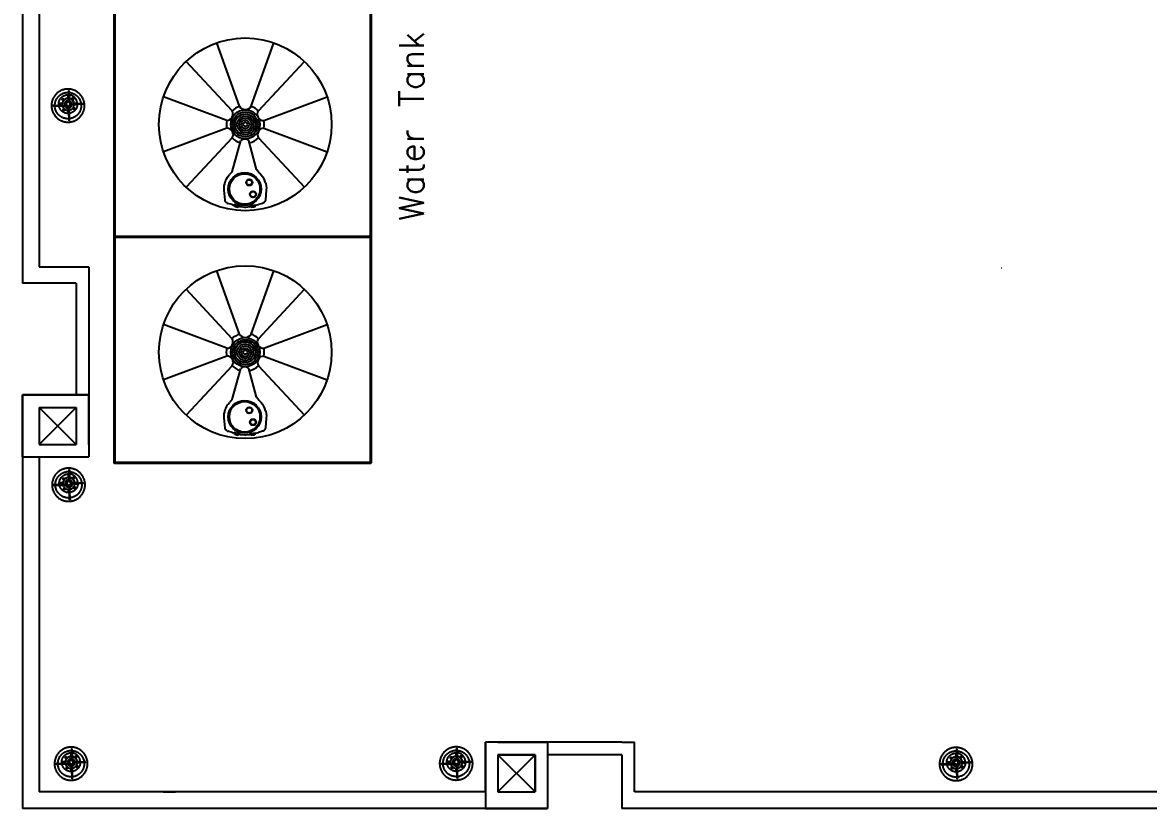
# Model space of a CAD drawing. Header units: millimetres. Extents: x 325 to 1305, y 175 to 889.
# Drawn here: x 325 to 870, y 175 to 555 of the extents above; entities that cross this region are included whole.
import ezdxf

# ---------------------------------------------------------------- set-up
doc = ezdxf.new("R2010")
doc.units = ezdxf.units.MM
doc.layers.add('E-ACERO LONGITUDINAL', color=5, linetype='Continuous')
doc.layers.add('Edges', color=7, linetype='Continuous')
doc.layers.add('Pillars', color=200, linetype='Continuous', plot=False)
doc.layers.add('wall', color=7, linetype='Continuous', lineweight=40)
doc.styles.get("Standard").update_dxf_attribs({"font": 'txt.shx', "height": 10})

# ---------------------------------------------------------------- blocks, each defined once
blk = doc.blocks.new('Rain Water Harvesting Tank pl')
at = {"layer": 'Edges'}
for p, q in [((99.09, 172.35), (88.12, 203.06)), ((104.76, 172.35), (115.73, 203.06)), ((95.52, 170.18), (73.29, 194.05)), ((108.33, 170.18), (130.57, 194.05)), ((92.96, 165.51), (62.35, 177)), ((110.9, 165.51), (141.51, 177)), ((92.96, 161.76), (62.35, 150.27)), ((110.9, 161.76), (141.51, 150.27)), ((95.52, 157.08), (73.29, 133.22)), ((95.62, 140.73), (99.72, 155.79)), ((107.39, 141.81), (103.59, 155.79)), ((108.33, 157.08), (130.57, 133.22)), ((108.57, 140.39), (107.39, 141.81)), ((92.16, 135.58), (92.39, 136.28)), ((92.39, 136.28), (92.46, 136.44)), ((92.46, 136.44), (92.82, 137.24)), ((92.82, 137.24), (93.34, 138.15)), ((93.34, 138.15), (93.58, 138.49)), ((93.58, 138.49), (94.23, 139.31)), ((94.91, 140.02), (94.23, 139.31)), ((94.91, 140.02), (95, 140.1)), ((95, 140.1), (95.62, 140.73)), ((95.64, 140.82), (95.32, 140.43)), ((108.9, 140.06), (108.57, 140.39)), ((108.94, 140.02), (108.9, 140.06)), ((108.94, 140.02), (109.67, 139.27)), ((109.67, 139.27), (110.31, 138.44)), ((110.31, 138.44), (110.48, 138.2)), ((110.48, 138.2), (111.01, 137.29)), ((111.45, 136.33), (111.01, 137.29)), ((111.78, 135.33), (111.45, 136.33)), ((91.73, 132.79), (91.79, 133.84)), ((91.77, 131.73), (91.73, 132.79)), ((92.22, 127.01), (91.77, 131.73)), ((91.79, 133.84), (91.97, 134.87)), ((91.97, 134.87), (92.07, 135.28)), ((92.07, 135.28), (92.16, 135.58)), ((112.09, 131.73), (111.64, 127.01)), ((111.78, 135.33), (111.86, 135.01)), ((111.86, 135.01), (112.05, 133.97)), ((112.05, 133.97), (112.13, 132.93)), ((112.1, 131.89), (112.09, 131.73)), ((112.13, 132.93), (112.1, 131.89)), ((92.28, 126.68), (92.22, 127.01)), ((92.39, 126.39), (92.28, 126.68)), ((92.53, 126.13), (92.39, 126.39)), ((92.56, 126.1), (92.53, 126.13)), ((92.74, 125.88), (92.56, 126.1)), ((92.97, 125.69), (92.74, 125.88)), ((93, 125.66), (92.97, 125.69)), ((93.25, 125.51), (93, 125.66)), ((93.25, 125.51), (93.52, 125.4)), ((93.52, 125.4), (93.53, 125.4)), ((95.53, 124.8), (93.53, 125.4)), ((110.33, 125.4), (108.33, 124.8)), ((110.59, 125.5), (110.33, 125.4)), ((110.63, 125.52), (110.59, 125.5)), ((110.88, 125.68), (110.63, 125.52)), ((111.1, 125.87), (110.88, 125.68)), ((111.15, 125.92), (111.1, 125.87)), ((111.33, 126.14), (111.15, 125.92)), ((111.47, 126.4), (111.33, 126.14)), ((111.49, 126.43), (111.47, 126.4)), ((111.58, 126.71), (111.49, 126.43)), ((111.64, 127.01), (111.58, 126.71)), ((95.53, 124.8), (96.28, 124.61)), ((96.27, 124.56), (96.28, 124.61)), ((96.27, 124.56), (96.36, 124.54)), ((96.28, 124.61), (96.33, 124.8)), ((99.23, 124.03), (96.33, 124.8)), ((96.36, 124.54), (96.33, 124.41)), ((96.33, 124.41), (96.95, 124.25)), ((99.07, 123.81), (96.36, 124.54)), ((96.95, 124.25), (96.87, 123.95)), ((96.87, 123.95), (98.34, 123.55)), ((96.95, 124.25), (98.42, 123.86)), ((98.42, 123.86), (98.34, 123.55)), ((98.42, 123.86), (99.03, 123.69)), ((99.07, 123.81), (99.03, 123.69)), ((99.17, 123.79), (99.07, 123.81)), ((99.17, 123.79), (99.22, 123.98)), ((99.22, 123.98), (99.23, 124.03)), ((99.22, 123.98), (99.6, 123.9)), ((99.6, 123.9), (101.67, 123.61)), ((101.67, 123.61), (101.93, 123.6)), ((101.93, 123.6), (102.18, 123.61)), ((102.18, 123.61), (104.17, 123.89)), ((107.02, 124.49), (104.04, 124.17)), ((104.07, 123.93), (104.04, 124.17)), ((104.07, 123.93), (104.17, 123.94)), ((106.95, 124.24), (104.17, 123.94)), ((104.17, 123.94), (104.17, 123.89)), ((104.17, 123.89), (104.18, 123.81)), ((104.18, 123.81), (104.82, 123.88)), ((104.82, 123.88), (106.33, 124.04)), ((104.82, 123.88), (104.85, 123.57)), ((104.85, 123.57), (106.36, 123.73)), ((105.92, 124.37), (105.93, 124.37)), ((106.33, 124.04), (106.96, 124.11)), ((106.33, 124.04), (106.36, 123.73)), ((107.05, 124.25), (106.95, 124.24)), ((106.95, 124.24), (106.96, 124.11)), ((107.03, 124.47), (107.02, 124.49)), ((107.03, 124.47), (108.33, 124.8)), ((107.05, 124.25), (107.03, 124.47))]:
    blk.add_line(p, q, dxfattribs=at)
for centre, radius in [((101.93, 163.63), 41.77), ((101.93, 163.63), 7.04), ((101.93, 163.63), 6.05), ((101.93, 163.63), 5.05), ((101.93, 163.63), 4.02), ((101.93, 163.63), 3.02), ((101.93, 163.63), 2.01), ((101.93, 163.63), 1.01), ((101.65, 132.36), 7.94), ((101.65, 132.36), 7.4), ((103.85, 135.53), 1.52), ((103.85, 135.53), 1.33), ((105.66, 129.79), 1.52), ((105.66, 129.79), 1.33)]:
    blk.add_circle(centre, radius, dxfattribs=at)
for centre, radius, start, end in [((92.92, 168.57), 3.06, 270.7452, 31.8042), ((101.93, 163.63), 9.16, 108.0339, 134.3574), ((101.93, 174.16), 3.37, 212.5796, 327.4204), ((101.93, 163.63), 9.16, 45.6426, 71.9661), ((110.66, 168.42), 2.92, 142.8777, 274.5728), ((101.93, 163.63), 9.16, 168.1921, 191.8079), ((101.93, 163.63), 9.16, 348.1921, 11.8079), ((93.09, 158.79), 2.97, 324.988, 92.4625), ((110.96, 158.69), 3.07, 91.1317, 211.4177), ((101.93, 163.63), 9.16, 225.6426, 254.3545), ((101.65, 153.53), 2.97, 49.4192, 130.5808), ((101.93, 163.63), 9.16, 282.3441, 314.3574)]:
    blk.add_arc(centre, radius, start, end, dxfattribs=at)
blk = doc.blocks.new('Surge Arrester pl')
for centre, radius, start, end in [((218.2, 183.76), 0.288, 13.0822, 39.8207), ((219.39, 185.27), 0.128, 231.4841, 296.1768), ((220.21, 184.32), 0.116, 145.188, 217.1673), ((219.58, 183.26), 0.206, 89.1848, 130.0267)]:
    blk.add_arc(centre, radius, start, end)
at = {"layer": 'Edges'}
for p, q in [((219.2, 186.3), (219.2, 187.45)), ((219.2, 187.42), (219.2, 187.44)), ((219.32, 188.8), (219.31, 188.78)), ((219.31, 188.78), (219.31, 188.77)), ((219.31, 188.77), (219.31, 188.23)), ((219.31, 188.23), (219.31, 187.45)), ((219.31, 187.45), (219.31, 187.43)), ((219.31, 187.43), (219.31, 187.42)), ((219.31, 187.42), (219.31, 186.32)), ((219.33, 188.82), (219.32, 188.8)), ((219.33, 188.82), (219.34, 188.83)), ((219.36, 188.83), (219.34, 188.83)), ((219.38, 188.84), (219.36, 188.83)), ((219.39, 188.83), (219.38, 188.84)), ((219.39, 188.83), (219.41, 188.83)), ((219.43, 188.82), (219.41, 188.83)), ((219.43, 188.82), (219.44, 188.8)), ((219.44, 188.78), (219.44, 188.8)), ((219.44, 188.78), (219.45, 188.77)), ((219.45, 188.77), (219.45, 188.21)), ((219.45, 188.21), (219.45, 187.43)), ((219.45, 187.43), (219.45, 187.42)), ((219.45, 187.42), (219.45, 186.3)), ((219.45, 187.42), (219.45, 187.42)), ((219.55, 187.42), (219.55, 186.28)), ((214.28, 183.89), (214.29, 183.91)), ((214.28, 183.88), (214.28, 183.89)), ((214.28, 183.88), (214.28, 183.86)), ((214.28, 183.86), (214.29, 183.84)), ((214.29, 183.91), (214.3, 183.92)), ((214.29, 183.83), (214.29, 183.84)), ((214.29, 183.84), (214.29, 183.84)), ((214.3, 183.83), (214.29, 183.84)), ((214.29, 183.84), (214.29, 183.83)), ((214.31, 183.93), (214.3, 183.92)), ((214.31, 183.82), (214.3, 183.83)), ((214.33, 183.94), (214.31, 183.93)), ((214.31, 183.82), (214.33, 183.81)), ((214.33, 183.94), (214.35, 183.94)), ((214.33, 183.81), (214.35, 183.81)), ((214.35, 183.94), (214.85, 183.94)), ((214.35, 183.81), (214.84, 183.81)), ((214.84, 183.81), (216.2, 183.81)), ((214.85, 183.94), (216.18, 183.94)), ((217.33, 184.13), (216.16, 184.13)), ((216.17, 184.64), (217.36, 184.64)), ((216.18, 183.94), (216.88, 183.94)), ((216.2, 183.81), (216.88, 183.81)), ((216.85, 183.88), (216.86, 183.89)), ((216.86, 183.86), (216.85, 183.88)), ((216.86, 183.92), (216.87, 183.93)), ((216.86, 183.91), (216.86, 183.92)), ((216.86, 183.89), (216.86, 183.91)), ((216.86, 183.84), (216.86, 183.86)), ((216.86, 183.83), (216.86, 183.84)), ((216.87, 183.82), (216.86, 183.83)), ((216.87, 183.94), (216.88, 183.94)), ((216.87, 183.93), (216.87, 183.94)), ((216.87, 183.81), (216.87, 183.82)), ((216.88, 183.81), (216.87, 183.81)), ((216.88, 183.94), (217.36, 183.94)), ((216.88, 183.81), (217.37, 183.81)), ((217.36, 183.94), (218.1, 183.94)), ((217.37, 183.81), (217.38, 183.78)), ((217.37, 183.81), (218.16, 183.81)), ((218.1, 183.94), (218.23, 183.94)), ((218.16, 183.81), (218.3, 183.81)), ((218.23, 183.94), (218.42, 183.94)), ((218.3, 183.81), (218.48, 183.81)), ((218.48, 183.81), (218.48, 183.82)), ((218.48, 183.82), (218.48, 183.82)), ((218.48, 183.81), (218.48, 183.81)), ((218.58, 185.08), (218.58, 183.76)), ((219.9, 185.08), (218.58, 185.08)), ((218.58, 183.66), (218.58, 183.76)), ((218.58, 183.76), (219.9, 183.76)), ((218.66, 184.86), (218.67, 184.87)), ((218.66, 184.72), (218.66, 184.86)), ((218.67, 184.7), (218.66, 184.72)), ((218.66, 184.08), (218.67, 184.09)), ((218.66, 184.05), (218.66, 184.08)), ((218.66, 184.05), (218.7, 183.97)), ((218.66, 183.94), (218.66, 184.05)), ((218.67, 183.92), (218.66, 183.94)), ((218.67, 184.89), (218.68, 184.91)), ((218.67, 184.87), (218.67, 184.89)), ((218.67, 184.68), (218.67, 184.7)), ((218.68, 184.67), (218.67, 184.68)), ((218.67, 184.11), (218.68, 184.12)), ((218.67, 184.11), (218.67, 184.09)), ((218.67, 183.9), (218.67, 183.92)), ((218.68, 183.89), (218.67, 183.9)), ((218.68, 184.91), (218.7, 184.92)), ((218.7, 184.66), (218.68, 184.67)), ((218.68, 184.12), (218.7, 184.14)), ((218.7, 183.87), (218.68, 183.89)), ((218.7, 184.92), (218.71, 184.92)), ((218.71, 184.65), (218.7, 184.66)), ((218.7, 184.14), (218.71, 184.14)), ((218.7, 183.97), (218.77, 183.88)), ((218.71, 183.87), (218.7, 183.87)), ((218.71, 184.92), (218.73, 184.93)), ((218.73, 184.65), (218.71, 184.65)), ((218.71, 184.14), (218.73, 184.15)), ((218.73, 183.87), (218.71, 183.87)), ((218.73, 184.93), (218.75, 184.92)), ((218.74, 184.65), (218.73, 184.65)), ((218.73, 184.15), (218.75, 184.14)), ((218.75, 183.87), (218.73, 183.87)), ((218.8, 184.73), (218.74, 184.65)), ((218.75, 184.65), (218.74, 184.65)), ((218.75, 184.92), (218.77, 184.92)), ((218.77, 184.66), (218.75, 184.65)), ((218.75, 184.14), (218.77, 184.14)), ((218.77, 183.87), (218.75, 183.87)), ((218.77, 184.92), (218.78, 184.91)), ((218.78, 184.67), (218.77, 184.66)), ((218.77, 184.14), (218.78, 184.12)), ((218.78, 183.89), (218.77, 183.88)), ((218.77, 183.88), (218.77, 183.87)), ((218.78, 184.91), (218.79, 184.89)), ((218.79, 184.68), (218.78, 184.67)), ((218.78, 184.12), (218.79, 184.11)), ((218.79, 183.9), (218.78, 183.89)), ((218.79, 184.89), (218.8, 184.87)), ((218.8, 184.7), (218.79, 184.68)), ((218.79, 184.11), (218.8, 184.09)), ((218.8, 183.92), (218.79, 183.9)), ((218.8, 184.87), (218.8, 184.86)), ((218.8, 184.86), (218.8, 184.73)), ((218.8, 184.73), (218.8, 184.73)), ((218.8, 184.73), (218.8, 184.72)), ((218.8, 184.72), (218.8, 184.7)), ((218.8, 184.09), (218.8, 184.08)), ((218.8, 184.08), (218.8, 183.94)), ((218.8, 183.94), (218.8, 183.92)), ((219.31, 186.32), (219.31, 186.23)), ((219.31, 186.24), (219.32, 186.25)), ((219.31, 186.23), (219.31, 186.24)), ((219.31, 186.23), (219.31, 186.23)), ((219.31, 186.23), (219.31, 185.5)), ((219.31, 185.5), (219.31, 185.33)), ((219.31, 185.33), (219.31, 185.17)), ((219.32, 186.25), (219.33, 186.25)), ((219.33, 186.25), (219.34, 186.26)), ((219.34, 186.26), (219.36, 186.26)), ((219.36, 186.26), (219.38, 186.26)), ((219.38, 186.26), (219.39, 186.26)), ((219.39, 186.26), (219.41, 186.26)), ((219.41, 186.26), (219.43, 186.25)), ((219.43, 186.25), (219.44, 186.25)), ((219.44, 186.25), (219.44, 186.24)), ((219.44, 186.24), (219.45, 186.23)), ((219.45, 186.3), (219.45, 186.23)), ((219.45, 186.23), (219.45, 186.22)), ((219.45, 186.22), (219.45, 185.48)), ((219.45, 185.48), (219.45, 185.32)), ((219.45, 185.32), (219.45, 185.15)), ((219.7, 184.87), (219.71, 184.89)), ((219.7, 184.85), (219.7, 184.87)), ((219.7, 184.71), (219.7, 184.85)), ((219.7, 184.7), (219.7, 184.71)), ((219.74, 184.65), (219.7, 184.7)), ((219.71, 184.68), (219.7, 184.7)), ((219.7, 184.7), (219.7, 184.7)), ((219.7, 184.09), (219.71, 184.11)), ((219.7, 184.08), (219.7, 184.09)), ((219.7, 183.94), (219.7, 184.08)), ((219.7, 183.92), (219.7, 183.94)), ((219.71, 183.9), (219.7, 183.92)), ((219.71, 184.89), (219.72, 184.9)), ((219.72, 184.66), (219.71, 184.68)), ((219.71, 184.11), (219.72, 184.12)), ((219.72, 183.89), (219.71, 183.9)), ((219.72, 184.9), (219.73, 184.91)), ((219.73, 184.65), (219.72, 184.66)), ((219.72, 184.12), (219.73, 184.14)), ((219.72, 183.89), (219.78, 183.97)), ((219.73, 183.87), (219.72, 183.89)), ((219.72, 183.89), (219.72, 183.89)), ((219.73, 184.91), (219.75, 184.92)), ((219.74, 184.65), (219.73, 184.65)), ((219.73, 184.14), (219.75, 184.14)), ((219.75, 183.87), (219.73, 183.87)), ((219.75, 184.65), (219.74, 184.65)), ((219.75, 184.92), (219.77, 184.92)), ((219.77, 184.64), (219.75, 184.65)), ((219.75, 184.14), (219.77, 184.15)), ((219.77, 183.87), (219.75, 183.87)), ((219.77, 184.92), (219.79, 184.92)), ((219.79, 184.65), (219.77, 184.64)), ((219.77, 184.15), (219.79, 184.14)), ((219.79, 183.87), (219.77, 183.87)), ((219.78, 183.97), (219.83, 184.1)), ((219.79, 184.92), (219.8, 184.91)), ((219.8, 184.65), (219.79, 184.65)), ((219.79, 184.14), (219.8, 184.14)), ((219.8, 183.87), (219.79, 183.87)), ((219.8, 184.91), (219.82, 184.9)), ((219.82, 184.66), (219.8, 184.65)), ((219.8, 184.14), (219.82, 184.12)), ((219.82, 183.89), (219.8, 183.87)), ((219.82, 184.9), (219.83, 184.89)), ((219.83, 184.68), (219.82, 184.66)), ((219.82, 184.12), (219.83, 184.11)), ((219.83, 183.9), (219.82, 183.89)), ((219.83, 184.89), (219.84, 184.87)), ((219.84, 184.7), (219.83, 184.68)), ((219.83, 184.11), (219.83, 184.1)), ((219.83, 184.1), (219.84, 184.09)), ((219.84, 183.92), (219.83, 183.9)), ((219.84, 184.87), (219.84, 184.85)), ((219.84, 184.85), (219.84, 184.71)), ((219.84, 184.71), (219.84, 184.7)), ((219.84, 184.09), (219.84, 184.08)), ((219.84, 184.08), (219.84, 183.94)), ((219.84, 183.94), (219.84, 183.92)), ((219.9, 183.76), (219.9, 185.08)), ((219.9, 183.76), (219.9, 183.66)), ((220.29, 184.39), (220.12, 184.39)), ((220.29, 184.25), (220.12, 184.25)), ((220.47, 184.39), (220.29, 184.39)), ((220.48, 184.26), (220.29, 184.25)), ((221.21, 184.41), (220.47, 184.39)), ((221.22, 184.27), (220.48, 184.26)), ((221.26, 184.41), (221.21, 184.41)), ((221.26, 184.27), (221.22, 184.27)), ((221.23, 184.64), (222.24, 184.64)), ((222.23, 184.13), (221.24, 184.13)), ((221.49, 184.42), (221.26, 184.41)), ((221.49, 184.28), (221.26, 184.27)), ((222.24, 184.43), (221.49, 184.42)), ((221.49, 184.42), (221.5, 184.41)), ((222.24, 184.29), (221.49, 184.28)), ((221.5, 184.28), (221.49, 184.28)), ((221.5, 184.41), (221.5, 184.41)), ((221.5, 184.41), (221.51, 184.4)), ((221.51, 184.29), (221.5, 184.28)), ((221.51, 184.4), (221.52, 184.38)), ((221.52, 184.31), (221.51, 184.3)), ((221.51, 184.3), (221.51, 184.29)), ((221.52, 184.38), (221.52, 184.37)), ((221.52, 184.37), (221.52, 184.35)), ((221.52, 184.35), (221.52, 184.33)), ((221.52, 184.33), (221.52, 184.31)), ((222.27, 184.43), (222.24, 184.43)), ((222.26, 184.3), (222.24, 184.29)), ((223.49, 184.32), (222.26, 184.3)), ((223.47, 184.46), (222.27, 184.43)), ((224.03, 184.47), (223.47, 184.46)), ((224.03, 184.33), (223.49, 184.32)), ((224.03, 184.47), (224.04, 184.47)), ((224.03, 184.33), (224.05, 184.33)), ((224.04, 184.47), (224.06, 184.46)), ((224.05, 184.33), (224.06, 184.34)), ((224.05, 184.33), (224.05, 184.33)), ((224.06, 184.46), (224.07, 184.45)), ((224.08, 184.35), (224.06, 184.34)), ((224.07, 184.45), (224.09, 184.44)), ((224.09, 184.37), (224.08, 184.35)), ((224.09, 184.42), (224.09, 184.44)), ((224.1, 184.4), (224.09, 184.42)), ((224.09, 184.38), (224.1, 184.4)), ((224.09, 184.37), (224.09, 184.38)), ((218.18, 182.67), (218.19, 182.66)), ((218.58, 183.66), (219.9, 183.66)), ((219.2, 181.31), (219.2, 182.34)), ((219.45, 183.25), (219.45, 183.42)), ((219.46, 183.09), (219.45, 183.25)), ((219.47, 182.35), (219.46, 183.09)), ((219.49, 181.58), (219.47, 182.35)), ((219.5, 181.57), (219.49, 181.58)), ((219.49, 181.58), (219.49, 181.58)), ((219.49, 181.35), (219.49, 181.58)), ((219.49, 181.34), (219.49, 181.35)), ((219.53, 179.58), (219.49, 181.34)), ((219.51, 181.57), (219.5, 181.57)), ((219.52, 181.56), (219.51, 181.57)), ((219.54, 181.56), (219.52, 181.56)), ((219.56, 181.56), (219.54, 181.56)), ((219.57, 181.56), (219.56, 181.56)), ((219.59, 181.56), (219.57, 181.56)), ((219.59, 183.29), (219.58, 183.47)), ((219.59, 183.11), (219.59, 183.29)), ((219.61, 182.37), (219.59, 183.11)), ((219.6, 181.57), (219.59, 181.56)), ((219.61, 181.57), (219.6, 181.57)), ((219.62, 181.59), (219.61, 182.37)), ((219.62, 181.58), (219.61, 181.57)), ((219.62, 181.59), (219.62, 181.58)), ((219.63, 181.37), (219.62, 181.59)), ((219.66, 179.6), (219.63, 181.37)), ((220.96, 183.3), (220.98, 183.35)), ((219.54, 179.05), (219.53, 179.58)), ((219.54, 179.05), (219.54, 179.03)), ((219.55, 179.02), (219.54, 179.03)), ((219.54, 179.03), (219.54, 179.03)), ((219.56, 179), (219.55, 179.02)), ((219.57, 178.99), (219.56, 179)), ((219.59, 178.98), (219.57, 178.99)), ((219.59, 178.98), (219.61, 178.98)), ((219.63, 178.98), (219.61, 178.98)), ((219.63, 178.98), (219.64, 178.99)), ((219.64, 178.99), (219.66, 179)), ((219.68, 179.05), (219.66, 179.6)), ((219.66, 179), (219.67, 179.02)), ((219.68, 179.05), (219.67, 179.03)), ((219.67, 179.02), (219.67, 179.03))]:
    blk.add_line(p, q, dxfattribs=at)
for points in [[(223.83, 186.66), (223.74, 186.81), (223.64, 186.96), (223.54, 187.1), (223.43, 187.24), (223.32, 187.38), (223.2, 187.51), (223.08, 187.64), (222.96, 187.76), (222.83, 187.89), (222.7, 188), (222.56, 188.11), (222.42, 188.22), (222.28, 188.33), (222.13, 188.43), (221.98, 188.52), (221.83, 188.61), (221.68, 188.69), (221.52, 188.77), (221.36, 188.84), (221.19, 188.91), (221.03, 188.97), (220.86, 189.03), (220.69, 189.08), (220.52, 189.13), (220.35, 189.17), (220.18, 189.21), (220, 189.24), (219.83, 189.26), (219.65, 189.28), (219.48, 189.29), (219.3, 189.3), (219.12, 189.3), (218.95, 189.29), (218.77, 189.28), (218.59, 189.26), (218.42, 189.24), (218.24, 189.21), (218.07, 189.18), (217.9, 189.14), (217.73, 189.09), (217.56, 189.04), (217.39, 188.99), (217.23, 188.93), (217.06, 188.86), (216.9, 188.79), (216.74, 188.71), (216.59, 188.63), (216.43, 188.54), (216.28, 188.44), (216.14, 188.35), (215.99, 188.24), (215.85, 188.14), (215.71, 188.03), (215.58, 187.91), (215.45, 187.79), (215.33, 187.67), (215.21, 187.54), (215.09, 187.4), (214.98, 187.27), (214.87, 187.13), (214.76, 186.99), (214.67, 186.84), (214.57, 186.69), (214.48, 186.54), (214.4, 186.38), (214.32, 186.22), (214.25, 186.06), (214.18, 185.9), (214.12, 185.73), (214.06, 185.57), (214.01, 185.4), (213.96, 185.23), (213.92, 185.06), (213.88, 184.88), (213.86, 184.71), (213.83, 184.53), (213.81, 184.36), (213.8, 184.18), (213.8, 184), (213.79, 183.83), (213.8, 183.65), (213.81, 183.48), (213.83, 183.3), (213.85, 183.12), (213.88, 182.95), (213.91, 182.78), (213.95, 182.6), (214, 182.43), (214.05, 182.26), (214.1, 182.1), (214.17, 181.93), (214.23, 181.77), (214.3, 181.61), (214.38, 181.45), (214.47, 181.29), (214.55, 181.14), (214.65, 180.99), (214.74, 180.84), (214.85, 180.7), (214.95, 180.56), (215.06, 180.42), (215.18, 180.29), (215.3, 180.16), (215.43, 180.03), (215.55, 179.91), (215.69, 179.79), (215.82, 179.68), (215.96, 179.57), (216.11, 179.47), (216.25, 179.37), (216.4, 179.28), (216.55, 179.19), (216.71, 179.1), (216.87, 179.03), (217.03, 178.95), (217.19, 178.88), (217.36, 178.82), (217.52, 178.76), (217.69, 178.71), (217.86, 178.67), (218.04, 178.63), (218.21, 178.59), (218.38, 178.56), (218.56, 178.54), (218.73, 178.52), (218.91, 178.51), (219.09, 178.5), (219.26, 178.5), (219.44, 178.51), (219.62, 178.52), (219.79, 178.53), (219.97, 178.56), (220.14, 178.58), (220.31, 178.62), (220.49, 178.66), (220.66, 178.7), (220.83, 178.75), (220.99, 178.81), (221.16, 178.87), (221.32, 178.94), (221.48, 179.01), (221.64, 179.09), (221.8, 179.17), (221.95, 179.26), (222.1, 179.35), (222.25, 179.45), (222.39, 179.55), (222.53, 179.66), (222.67, 179.77), (222.8, 179.89), (222.93, 180.01), (223.06, 180.13), (223.18, 180.26), (223.3, 180.39), (223.41, 180.53), (223.52, 180.67), (223.62, 180.81), (223.72, 180.96), (223.81, 181.11), (223.9, 181.26), (223.99, 181.42), (224.06, 181.57), (224.14, 181.73), (224.21, 181.9), (224.27, 182.06), (224.33, 182.23), (224.38, 182.4), (224.42, 182.57), (224.47, 182.74), (224.5, 182.91), (224.53, 183.09), (224.55, 183.26), (224.57, 183.44), (224.58, 183.61), (224.59, 183.79), (224.59, 183.97), (224.59, 184.14), (224.57, 184.32), (224.56, 184.5), (224.54, 184.67), (224.51, 184.85), (224.47, 185.02), (224.43, 185.19), (224.39, 185.36), (224.34, 185.53), (224.28, 185.7), (224.22, 185.86), (224.15, 186.03), (224.08, 186.19), (224, 186.35), (223.92, 186.5)], [(221.08, 186.14), (221.08, 186.14), (221.08, 186.13), (221.08, 186.12), (221.07, 186.11), (221.07, 186.1), (221.07, 186.09), (221.07, 186.09), (221.07, 186.08), (221.06, 186.07), (221.06, 186.06), (221.06, 186.06), (221.05, 186.05), (221.05, 186.04), (221.04, 186.03), (221.04, 186.03), (221.03, 186.02), (221.03, 186.01), (221.02, 186), (221.02, 186), (221.01, 185.99), (221.01, 185.99), (221, 185.98), (221, 185.97), (220.99, 185.97), (220.98, 185.96), (220.98, 185.96), (220.97, 185.95), (220.96, 185.95), (220.96, 185.94), (220.95, 185.94), (220.94, 185.93), (220.93, 185.93), (220.93, 185.93), (220.92, 185.92), (220.91, 185.92), (220.9, 185.92), (220.89, 185.92), (220.89, 185.91), (220.88, 185.91), (220.87, 185.91), (220.86, 185.91), (220.85, 185.91), (220.84, 185.91), (220.83, 185.91), (220.83, 185.91), (220.82, 185.91), (220.81, 185.91), (220.8, 185.91), (220.79, 185.91), (220.78, 185.91), (220.78, 185.91), (220.77, 185.91), (220.76, 185.91), (220.75, 185.92), (220.74, 185.92), (220.73, 185.92), (220.73, 185.92), (220.72, 185.93), (220.71, 185.93), (220.7, 185.93), (220.7, 185.94), (220.69, 185.94), (220.68, 185.95), (220.67, 185.95), (220.67, 185.96), (220.66, 185.96), (220.65, 185.97), (220.65, 185.97), (220.64, 185.98), (220.64, 185.98), (220.63, 185.99), (220.62, 186), (220.62, 186), (220.61, 186.01), (220.61, 186.02), (220.6, 186.02), (220.6, 186.03), (220.6, 186.04), (220.59, 186.05), (220.59, 186.05), (220.58, 186.06), (220.58, 186.07), (220.58, 186.08), (220.57, 186.08), (220.57, 186.09), (220.57, 186.1), (220.57, 186.11), (220.57, 186.12), (220.57, 186.13), (220.56, 186.13), (220.56, 186.14), (220.56, 186.15), (220.56, 186.16), (220.56, 186.17), (220.56, 186.18), (220.56, 186.18), (220.56, 186.19), (220.56, 186.2), (220.57, 186.21), (220.57, 186.22), (220.57, 186.23), (220.57, 186.23), (220.57, 186.24), (220.58, 186.25), (220.58, 186.26), (220.58, 186.27), (220.59, 186.27), (220.59, 186.28), (220.59, 186.29), (220.6, 186.3), (220.6, 186.3), (220.61, 186.31), (220.61, 186.32), (220.62, 186.32), (220.62, 186.33), (220.63, 186.34), (220.63, 186.34), (220.64, 186.35), (220.65, 186.36), (220.65, 186.36), (220.66, 186.37), (220.67, 186.37), (220.67, 186.38), (220.68, 186.38), (220.69, 186.39), (220.69, 186.39), (220.7, 186.39), (220.71, 186.4), (220.72, 186.4), (220.72, 186.4), (220.73, 186.41), (220.74, 186.41), (220.75, 186.41), (220.76, 186.42), (220.76, 186.42), (220.77, 186.42), (220.78, 186.42), (220.79, 186.42), (220.8, 186.42), (220.81, 186.42), (220.82, 186.42), (220.82, 186.42), (220.83, 186.42), (220.84, 186.42), (220.85, 186.42), (220.86, 186.42), (220.87, 186.42), (220.87, 186.42), (220.88, 186.42), (220.89, 186.41), (220.9, 186.41), (220.91, 186.41), (220.91, 186.41), (220.92, 186.4), (220.93, 186.4), (220.94, 186.4), (220.95, 186.39), (220.95, 186.39), (220.96, 186.38), (220.97, 186.38), (220.97, 186.37), (220.98, 186.37), (220.99, 186.36), (220.99, 186.36), (221, 186.35), (221.01, 186.35), (221.01, 186.34), (221.02, 186.33), (221.02, 186.33), (221.03, 186.32), (221.03, 186.31), (221.04, 186.31), (221.04, 186.3), (221.05, 186.29), (221.05, 186.28), (221.05, 186.28), (221.06, 186.27), (221.06, 186.26), (221.06, 186.25), (221.07, 186.24), (221.07, 186.24), (221.07, 186.23), (221.07, 186.22), (221.08, 186.21), (221.08, 186.2), (221.08, 186.2), (221.08, 186.19), (221.08, 186.18), (221.08, 186.17), (221.08, 186.16), (221.08, 186.15)], [(221.39, 183.05), (221.39, 183.05), (221.39, 183.04), (221.4, 183.03), (221.4, 183.02), (221.4, 183.01), (221.4, 183.01), (221.41, 183), (221.41, 182.99), (221.41, 182.98), (221.41, 182.97), (221.41, 182.96), (221.41, 182.95), (221.41, 182.95), (221.41, 182.94), (221.41, 182.93), (221.41, 182.92), (221.41, 182.91), (221.41, 182.9), (221.41, 182.9), (221.41, 182.89), (221.4, 182.88), (221.4, 182.87), (221.4, 182.86), (221.4, 182.85), (221.39, 182.85), (221.39, 182.84), (221.39, 182.83), (221.38, 182.82), (221.38, 182.82), (221.38, 182.81), (221.37, 182.8), (221.37, 182.79), (221.36, 182.79), (221.36, 182.78), (221.35, 182.77), (221.35, 182.77), (221.34, 182.76), (221.33, 182.76), (221.33, 182.75), (221.32, 182.74), (221.31, 182.74), (221.31, 182.73), (221.3, 182.73), (221.29, 182.72), (221.29, 182.72), (221.28, 182.72), (221.27, 182.71), (221.26, 182.71), (221.26, 182.7), (221.25, 182.7), (221.24, 182.7), (221.23, 182.69), (221.23, 182.69), (221.22, 182.69), (221.21, 182.69), (221.2, 182.69), (221.19, 182.69), (221.18, 182.68), (221.18, 182.68), (221.17, 182.68), (221.16, 182.68), (221.15, 182.68), (221.14, 182.68), (221.13, 182.68), (221.12, 182.68), (221.12, 182.68), (221.11, 182.69), (221.1, 182.69), (221.09, 182.69), (221.08, 182.69), (221.07, 182.69), (221.07, 182.7), (221.06, 182.7), (221.05, 182.7), (221.04, 182.71), (221.04, 182.71), (221.03, 182.71), (221.02, 182.72), (221.01, 182.72), (221.01, 182.73), (221, 182.73), (220.99, 182.74), (220.99, 182.74), (220.98, 182.75), (220.97, 182.75), (220.97, 182.76), (220.96, 182.77), (220.96, 182.77), (220.95, 182.78), (220.95, 182.79), (220.94, 182.79), (220.94, 182.8), (220.93, 182.81), (220.93, 182.81), (220.92, 182.82), (220.92, 182.83), (220.92, 182.84), (220.91, 182.84), (220.91, 182.85), (220.91, 182.86), (220.9, 182.87), (220.9, 182.88), (220.9, 182.89), (220.9, 182.89), (220.9, 182.9), (220.9, 182.91), (220.89, 182.92), (220.89, 182.93), (220.89, 182.94), (220.89, 182.94), (220.89, 182.95), (220.89, 182.96), (220.9, 182.97), (220.9, 182.98), (220.9, 182.99), (220.9, 182.99), (220.9, 183), (220.9, 183.01), (220.91, 183.02), (220.91, 183.03), (220.91, 183.03), (220.91, 183.04), (220.92, 183.05), (220.92, 183.06), (220.93, 183.07), (220.93, 183.07), (220.93, 183.08), (220.94, 183.09), (220.94, 183.09), (220.95, 183.1), (220.95, 183.11), (220.96, 183.11), (220.97, 183.12), (220.97, 183.13), (220.98, 183.13), (220.98, 183.14), (220.99, 183.14), (221, 183.15), (221, 183.15), (221.01, 183.16), (221.02, 183.16), (221.03, 183.17), (221.03, 183.17), (221.04, 183.17), (221.05, 183.18), (221.06, 183.18), (221.06, 183.18), (221.07, 183.19), (221.08, 183.19), (221.09, 183.19), (221.1, 183.19), (221.11, 183.2), (221.11, 183.2), (221.12, 183.2), (221.13, 183.2), (221.14, 183.2), (221.15, 183.2), (221.16, 183.2), (221.16, 183.2), (221.17, 183.2), (221.18, 183.2), (221.19, 183.2), (221.2, 183.2), (221.21, 183.19), (221.21, 183.19), (221.22, 183.19), (221.23, 183.19), (221.24, 183.19), (221.25, 183.18), (221.25, 183.18), (221.26, 183.18), (221.27, 183.17), (221.28, 183.17), (221.28, 183.16), (221.29, 183.16), (221.3, 183.15), (221.31, 183.15), (221.31, 183.14), (221.32, 183.14), (221.33, 183.13), (221.33, 183.13), (221.34, 183.12), (221.34, 183.12), (221.35, 183.11), (221.35, 183.1), (221.36, 183.1), (221.36, 183.09), (221.37, 183.08), (221.37, 183.08), (221.38, 183.07), (221.38, 183.06)]]:
    blk.add_lwpolyline(points, close=True, dxfattribs=at)
for points in [[(214.85, 183.94), (214.9, 184.31), (214.96, 184.63), (215.02, 184.91), (215.09, 185.16), (215.16, 185.38), (215.24, 185.57), (215.32, 185.75), (215.4, 185.91), (215.48, 186.06), (215.57, 186.21), (215.65, 186.34), (215.74, 186.46), (215.83, 186.58), (215.92, 186.69), (216.01, 186.8), (216.11, 186.9), (216.21, 187), (216.31, 187.1), (216.42, 187.19), (216.53, 187.28), (216.64, 187.36), (216.76, 187.45), (216.87, 187.52), (216.99, 187.6), (217.11, 187.67), (217.24, 187.73), (217.37, 187.8), (217.51, 187.85), (217.65, 187.91), (217.8, 187.96), (217.95, 188.01), (218.12, 188.05), (218.29, 188.1), (218.47, 188.13), (218.65, 188.17), (218.82, 188.19), (218.98, 188.21), (219.11, 188.23), (219.23, 188.23), (219.31, 188.23)], [(216.18, 183.94), (216.17, 184.02), (216.16, 184.1), (216.16, 184.18), (216.16, 184.26), (216.16, 184.35), (216.16, 184.44), (216.16, 184.52), (216.17, 184.6), (216.17, 184.69), (216.18, 184.76), (216.19, 184.84), (216.2, 184.91), (216.21, 184.99), (216.22, 185.06), (216.24, 185.14), (216.26, 185.22), (216.29, 185.3), (216.32, 185.38), (216.35, 185.47), (216.39, 185.56), (216.43, 185.64), (216.47, 185.73), (216.51, 185.82), (216.56, 185.91), (216.61, 185.99), (216.67, 186.08), (216.72, 186.16), (216.78, 186.24), (216.85, 186.32), (216.91, 186.39), (216.98, 186.47), (217.05, 186.54), (217.12, 186.61), (217.19, 186.67), (217.27, 186.74), (217.35, 186.8), (217.43, 186.86), (217.51, 186.92), (217.59, 186.97), (217.68, 187.02), (217.76, 187.07), (217.85, 187.12), (217.95, 187.16), (218.04, 187.2), (218.14, 187.24), (218.25, 187.27), (218.36, 187.3), (218.48, 187.33), (218.6, 187.36), (218.73, 187.39), (218.85, 187.41), (218.97, 187.43), (219.08, 187.44), (219.18, 187.45), (219.25, 187.45), (219.31, 187.45)], [(219.45, 188.21), (219.74, 188.17), (220.01, 188.12), (220.25, 188.06), (220.48, 188), (220.68, 187.93), (220.87, 187.85), (221.05, 187.77), (221.21, 187.69), (221.36, 187.61), (221.5, 187.52), (221.63, 187.44), (221.76, 187.35), (221.88, 187.26), (221.99, 187.17), (222.09, 187.08), (222.2, 186.98), (222.3, 186.88), (222.39, 186.78), (222.49, 186.67), (222.58, 186.55), (222.67, 186.43), (222.76, 186.3), (222.84, 186.16), (222.93, 186.01), (223.02, 185.85), (223.1, 185.68), (223.18, 185.5), (223.25, 185.31), (223.32, 185.11), (223.38, 184.9), (223.43, 184.69), (223.47, 184.46)], [(222.24, 184.43), (222.24, 184.51), (222.23, 184.6), (222.23, 184.69), (222.21, 184.78), (222.2, 184.88), (222.18, 184.98), (222.16, 185.07), (222.14, 185.17), (222.11, 185.27), (222.08, 185.36), (222.04, 185.46), (222.01, 185.55), (221.97, 185.64), (221.93, 185.73), (221.88, 185.82), (221.83, 185.91), (221.78, 185.99), (221.73, 186.08), (221.67, 186.16), (221.61, 186.24), (221.55, 186.32), (221.48, 186.39), (221.42, 186.47), (221.35, 186.54), (221.28, 186.61), (221.2, 186.67), (221.13, 186.74), (221.05, 186.8), (220.97, 186.86), (220.89, 186.92), (220.8, 186.97), (220.72, 187.02), (220.63, 187.07), (220.54, 187.12), (220.45, 187.16), (220.36, 187.2), (220.27, 187.23), (220.18, 187.27), (220.1, 187.3), (220.01, 187.32), (219.92, 187.35), (219.84, 187.37), (219.75, 187.38), (219.68, 187.4), (219.61, 187.41), (219.55, 187.42), (219.49, 187.43), (219.45, 187.43)], [(219.53, 179.58), (219.41, 179.57), (219.27, 179.57), (219.11, 179.58), (218.94, 179.6), (218.77, 179.62), (218.58, 179.65), (218.4, 179.68), (218.23, 179.71), (218.06, 179.76), (217.9, 179.8), (217.75, 179.85), (217.61, 179.9), (217.47, 179.95), (217.34, 180.01), (217.21, 180.08), (217.09, 180.14), (216.97, 180.21), (216.85, 180.29), (216.73, 180.37), (216.62, 180.45), (216.51, 180.54), (216.4, 180.63), (216.29, 180.72), (216.19, 180.82), (216.09, 180.92), (215.99, 181.02), (215.9, 181.13), (215.81, 181.24), (215.72, 181.37), (215.63, 181.5), (215.54, 181.64), (215.46, 181.78), (215.37, 181.94), (215.29, 182.12), (215.2, 182.32), (215.12, 182.54), (215.05, 182.8), (214.97, 183.09), (214.91, 183.42), (214.84, 183.81)], [(219.49, 181.34), (219.48, 181.34), (219.47, 181.34), (219.47, 181.34), (219.46, 181.34), (219.45, 181.34), (219.45, 181.34), (219.44, 181.34), (219.44, 181.33), (219.43, 181.33), (219.43, 181.33), (219.42, 181.33), (219.42, 181.33), (219.42, 181.33), (219.41, 181.33), (219.41, 181.33), (219.41, 181.33), (219.4, 181.33), (219.4, 181.33), (219.39, 181.33), (219.39, 181.33), (219.39, 181.33), (219.38, 181.33), (219.38, 181.33), (219.38, 181.33), (219.37, 181.33), (219.37, 181.32), (219.36, 181.32), (219.36, 181.32), (219.36, 181.32), (219.35, 181.32), (219.35, 181.32), (219.35, 181.32), (219.34, 181.32), (219.34, 181.32), (219.34, 181.32), (219.33, 181.32), (219.33, 181.32), (219.32, 181.32), (219.32, 181.32), (219.32, 181.32), (219.31, 181.32), (219.31, 181.32), (219.31, 181.32), (219.3, 181.32), (219.3, 181.32), (219.29, 181.32), (219.29, 181.32), (219.29, 181.32), (219.28, 181.32), (219.28, 181.32), (219.28, 181.31), (219.27, 181.31), (219.27, 181.31), (219.26, 181.31), (219.26, 181.31), (219.26, 181.31), (219.25, 181.31), (219.25, 181.31), (219.25, 181.31), (219.24, 181.31), (219.24, 181.31), (219.23, 181.31), (219.23, 181.31), (219.23, 181.31), (219.22, 181.31), (219.22, 181.31), (219.21, 181.31), (219.2, 181.31), (219.18, 181.31), (219.15, 181.32), (219.12, 181.32), (219.07, 181.33), (219.01, 181.33), (218.94, 181.34), (218.87, 181.36), (218.78, 181.37), (218.69, 181.38), (218.6, 181.4), (218.51, 181.42), (218.41, 181.45), (218.31, 181.48), (218.22, 181.51), (218.13, 181.54), (218.03, 181.58), (217.94, 181.62), (217.85, 181.66), (217.76, 181.7), (217.68, 181.75), (217.59, 181.8), (217.51, 181.86), (217.43, 181.91), (217.35, 181.97), (217.27, 182.04), (217.19, 182.1), (217.12, 182.17), (217.05, 182.24), (216.98, 182.31), (216.91, 182.38), (216.84, 182.46), (216.78, 182.54), (216.72, 182.63), (216.66, 182.72), (216.6, 182.82), (216.54, 182.93), (216.48, 183.04), (216.42, 183.16), (216.37, 183.28), (216.32, 183.4), (216.27, 183.51), (216.24, 183.62), (216.21, 183.72), (216.2, 183.81)], [(219.31, 186.23), (219.28, 186.24), (219.24, 186.23), (219.19, 186.23), (219.12, 186.22), (219.05, 186.21), (218.97, 186.19), (218.89, 186.18), (218.81, 186.16), (218.73, 186.14), (218.66, 186.12), (218.6, 186.1), (218.53, 186.07), (218.47, 186.05), (218.41, 186.02), (218.36, 185.99), (218.3, 185.96), (218.25, 185.93), (218.19, 185.89), (218.14, 185.86), (218.09, 185.82), (218.04, 185.78), (217.99, 185.74), (217.95, 185.7), (217.9, 185.66), (217.86, 185.61), (217.82, 185.57), (217.78, 185.53), (217.75, 185.49), (217.72, 185.45), (217.69, 185.41), (217.66, 185.38), (217.64, 185.35), (217.62, 185.33), (217.61, 185.31), (217.6, 185.29), (217.59, 185.28), (217.58, 185.26), (217.57, 185.24), (217.56, 185.22), (217.54, 185.19), (217.53, 185.15), (217.51, 185.11), (217.49, 185.07), (217.48, 185.02), (217.46, 184.98), (217.44, 184.93), (217.42, 184.89), (217.41, 184.84), (217.39, 184.81), (217.38, 184.78), (217.38, 184.75), (217.37, 184.72), (217.37, 184.69), (217.36, 184.67), (217.36, 184.64), (217.35, 184.61), (217.35, 184.57), (217.34, 184.54), (217.34, 184.5), (217.34, 184.46), (217.33, 184.42), (217.33, 184.38), (217.33, 184.34), (217.32, 184.31), (217.32, 184.27), (217.32, 184.23), (217.33, 184.2), (217.33, 184.16), (217.33, 184.11), (217.34, 184.07), (217.35, 184.01), (217.36, 183.94)], [(217.36, 185.72), (217.35, 185.74), (217.35, 185.76), (217.34, 185.78), (217.34, 185.8), (217.34, 185.81), (217.34, 185.82), (217.34, 185.84), (217.34, 185.85), (217.34, 185.86), (217.34, 185.87), (217.34, 185.88), (217.34, 185.89), (217.35, 185.89), (217.35, 185.9), (217.35, 185.91), (217.35, 185.92), (217.36, 185.93), (217.36, 185.93), (217.36, 185.94), (217.37, 185.95), (217.37, 185.96), (217.37, 185.96), (217.38, 185.97), (217.38, 185.98), (217.39, 185.99), (217.39, 185.99), (217.4, 186), (217.4, 186.01), (217.41, 186.01), (217.42, 186.02), (217.42, 186.02), (217.43, 186.03), (217.44, 186.03), (217.44, 186.04), (217.45, 186.04), (217.46, 186.05), (217.46, 186.05), (217.47, 186.06), (217.48, 186.06), (217.49, 186.07), (217.49, 186.07), (217.5, 186.07), (217.51, 186.08), (217.52, 186.08), (217.52, 186.08), (217.53, 186.08), (217.54, 186.09), (217.55, 186.09), (217.56, 186.09), (217.57, 186.09), (217.57, 186.09), (217.58, 186.09), (217.59, 186.09), (217.6, 186.09), (217.61, 186.09), (217.62, 186.09), (217.63, 186.09), (217.63, 186.09), (217.64, 186.09), (217.65, 186.09), (217.66, 186.08), (217.67, 186.08), (217.68, 186.08), (217.69, 186.07), (217.7, 186.07), (217.71, 186.07), (217.72, 186.06), (217.73, 186.05), (217.75, 186.04), (217.76, 186.03), (217.78, 186.02), (217.8, 186)], [(217.8, 186), (217.81, 185.98), (217.82, 185.96), (217.83, 185.95), (217.83, 185.93), (217.84, 185.92), (217.84, 185.91), (217.85, 185.9), (217.85, 185.89), (217.85, 185.88), (217.85, 185.87), (217.85, 185.86), (217.86, 185.85), (217.86, 185.84), (217.86, 185.83), (217.86, 185.82), (217.86, 185.81), (217.85, 185.8), (217.85, 185.8), (217.85, 185.79), (217.85, 185.78), (217.85, 185.77), (217.85, 185.76), (217.84, 185.75), (217.84, 185.75), (217.84, 185.74), (217.84, 185.73), (217.83, 185.72), (217.83, 185.72), (217.82, 185.71), (217.82, 185.7), (217.82, 185.69), (217.81, 185.69), (217.81, 185.68), (217.8, 185.67), (217.8, 185.67), (217.79, 185.66), (217.78, 185.65), (217.78, 185.65), (217.77, 185.64), (217.77, 185.64), (217.76, 185.63), (217.75, 185.63), (217.75, 185.62), (217.74, 185.62), (217.73, 185.61), (217.72, 185.61), (217.72, 185.6), (217.71, 185.6), (217.7, 185.6), (217.69, 185.59), (217.69, 185.59), (217.68, 185.59), (217.67, 185.58), (217.66, 185.58), (217.65, 185.58), (217.64, 185.58), (217.64, 185.58), (217.63, 185.58), (217.62, 185.57), (217.61, 185.57), (217.6, 185.57), (217.59, 185.57), (217.59, 185.57), (217.58, 185.57), (217.57, 185.58), (217.56, 185.58), (217.55, 185.58), (217.54, 185.58), (217.54, 185.58), (217.53, 185.58), (217.52, 185.59), (217.51, 185.59), (217.5, 185.59), (217.5, 185.59), (217.49, 185.6), (217.48, 185.6), (217.47, 185.61), (217.46, 185.61), (217.46, 185.62), (217.45, 185.62), (217.44, 185.63), (217.43, 185.64), (217.42, 185.65), (217.41, 185.66), (217.4, 185.67), (217.39, 185.68), (217.37, 185.7), (217.36, 185.72)], [(217.38, 183.78), (217.45, 183.61), (217.52, 183.47), (217.58, 183.35), (217.64, 183.25), (217.69, 183.17), (217.74, 183.1), (217.78, 183.04), (217.81, 183), (217.84, 182.96), (217.86, 182.93), (217.88, 182.91), (217.9, 182.89), (217.91, 182.88), (217.93, 182.87), (217.94, 182.85), (217.96, 182.84), (217.98, 182.83), (218, 182.81), (218.03, 182.79), (218.05, 182.77), (218.08, 182.75), (218.11, 182.73), (218.13, 182.71), (218.16, 182.69), (218.18, 182.67), (218.2, 182.66), (218.22, 182.64), (218.24, 182.63), (218.26, 182.62), (218.29, 182.6), (218.32, 182.59), (218.35, 182.57), (218.39, 182.55), (218.43, 182.53), (218.48, 182.51), (218.53, 182.49), (218.59, 182.47), (218.64, 182.45), (218.7, 182.43), (218.75, 182.42), (218.81, 182.4), (218.87, 182.39), (218.92, 182.38), (218.97, 182.37), (219.02, 182.36), (219.06, 182.35), (219.11, 182.35), (219.14, 182.34), (219.17, 182.34), (219.2, 182.34), (219.23, 182.33), (219.26, 182.33), (219.3, 182.34), (219.35, 182.34), (219.4, 182.34), (219.47, 182.35)], [(219.31, 186.32), (219.26, 186.31), (219.21, 186.3), (219.15, 186.29), (219.09, 186.28), (219.03, 186.27), (218.96, 186.26), (218.89, 186.25), (218.82, 186.23), (218.76, 186.21), (218.69, 186.19), (218.63, 186.17), (218.57, 186.15), (218.51, 186.12), (218.46, 186.09), (218.4, 186.07), (218.34, 186.03), (218.29, 186), (218.24, 185.97), (218.18, 185.93), (218.13, 185.89), (218.08, 185.85), (218.02, 185.8), (217.97, 185.75), (217.92, 185.69), (217.86, 185.63), (217.81, 185.57), (217.76, 185.51), (217.71, 185.45), (217.67, 185.4), (217.64, 185.35), (217.61, 185.32), (217.6, 185.3)], [(219.31, 185.5), (219.29, 185.5), (219.26, 185.5), (219.22, 185.49), (219.18, 185.49), (219.13, 185.48), (219.08, 185.47), (219.03, 185.46), (218.98, 185.45), (218.94, 185.44), (218.89, 185.42), (218.85, 185.41), (218.81, 185.4), (218.77, 185.38), (218.74, 185.36), (218.7, 185.35), (218.67, 185.33), (218.63, 185.31), (218.6, 185.28), (218.57, 185.26), (218.53, 185.24), (218.5, 185.21), (218.47, 185.19), (218.44, 185.16), (218.42, 185.13), (218.39, 185.11), (218.36, 185.08), (218.34, 185.05), (218.31, 185.02), (218.29, 184.98), (218.27, 184.95), (218.24, 184.92), (218.22, 184.89), (218.21, 184.85), (218.19, 184.82), (218.17, 184.78), (218.16, 184.74), (218.14, 184.71), (218.13, 184.67), (218.12, 184.63), (218.1, 184.6), (218.09, 184.56), (218.09, 184.52), (218.08, 184.48), (218.07, 184.44), (218.07, 184.39), (218.07, 184.35), (218.07, 184.31), (218.07, 184.26), (218.07, 184.21), (218.07, 184.16), (218.08, 184.11), (218.08, 184.06), (218.09, 184.02), (218.09, 183.98), (218.1, 183.96), (218.1, 183.94)], [(218.16, 183.81), (218.18, 183.76), (218.21, 183.71), (218.23, 183.66), (218.27, 183.62), (218.3, 183.57), (218.33, 183.53), (218.37, 183.49), (218.4, 183.45), (218.43, 183.42), (218.47, 183.39), (218.5, 183.36), (218.53, 183.33), (218.57, 183.31), (218.6, 183.28), (218.63, 183.26), (218.67, 183.24), (218.7, 183.22), (218.74, 183.2), (218.77, 183.19), (218.81, 183.17), (218.85, 183.16), (218.89, 183.14), (218.94, 183.13), (218.98, 183.12), (219.03, 183.11), (219.08, 183.1), (219.14, 183.09), (219.2, 183.08), (219.26, 183.08), (219.32, 183.08), (219.39, 183.08), (219.46, 183.09)], [(221.26, 184.41), (221.25, 184.49), (221.24, 184.56), (221.23, 184.63), (221.22, 184.69), (221.21, 184.74), (221.2, 184.79), (221.19, 184.84), (221.18, 184.89), (221.16, 184.94), (221.14, 184.99), (221.12, 185.05), (221.1, 185.1), (221.07, 185.16), (221.05, 185.22), (221.02, 185.27), (220.99, 185.33), (220.95, 185.38), (220.92, 185.43), (220.88, 185.49), (220.85, 185.54), (220.81, 185.59), (220.77, 185.63), (220.72, 185.68), (220.68, 185.73), (220.63, 185.77), (220.59, 185.81), (220.54, 185.85), (220.49, 185.89), (220.44, 185.93), (220.39, 185.97), (220.33, 186), (220.28, 186.03), (220.22, 186.07), (220.17, 186.09), (220.11, 186.12), (220.05, 186.15), (220, 186.17), (219.94, 186.19), (219.88, 186.21), (219.83, 186.23), (219.78, 186.24), (219.72, 186.25), (219.67, 186.26), (219.62, 186.27), (219.58, 186.28), (219.53, 186.29), (219.49, 186.29), (219.45, 186.3)], [(221.21, 184.41), (221.19, 184.55), (221.16, 184.67), (221.13, 184.78), (221.1, 184.88), (221.07, 184.98), (221.03, 185.06), (221, 185.14), (220.96, 185.21), (220.92, 185.28), (220.88, 185.34), (220.84, 185.4), (220.8, 185.46), (220.76, 185.51), (220.72, 185.56), (220.68, 185.61), (220.64, 185.65), (220.59, 185.7), (220.54, 185.74), (220.49, 185.78), (220.44, 185.82), (220.38, 185.86), (220.33, 185.9), (220.26, 185.94), (220.2, 185.98), (220.12, 186.01), (220.05, 186.05), (219.96, 186.08), (219.87, 186.12), (219.78, 186.15), (219.68, 186.18), (219.56, 186.2), (219.45, 186.22)], [(220.47, 184.39), (220.46, 184.47), (220.44, 184.54), (220.43, 184.6), (220.41, 184.66), (220.39, 184.72), (220.37, 184.77), (220.34, 184.82), (220.32, 184.86), (220.3, 184.9), (220.27, 184.94), (220.25, 184.98), (220.22, 185.01), (220.2, 185.05), (220.17, 185.08), (220.15, 185.11), (220.12, 185.13), (220.09, 185.16), (220.06, 185.19), (220.03, 185.21), (220, 185.24), (219.96, 185.26), (219.93, 185.29), (219.89, 185.31), (219.84, 185.34), (219.8, 185.36), (219.75, 185.38), (219.7, 185.4), (219.65, 185.42), (219.6, 185.44), (219.55, 185.46), (219.5, 185.47), (219.45, 185.48)], [(219.59, 183.11), (219.69, 183.15), (219.78, 183.2), (219.85, 183.24), (219.92, 183.27), (219.97, 183.31), (220.02, 183.35), (220.06, 183.38), (220.1, 183.42), (220.13, 183.45), (220.16, 183.48), (220.19, 183.52), (220.22, 183.55), (220.25, 183.59), (220.27, 183.62), (220.3, 183.66), (220.32, 183.71), (220.34, 183.75), (220.37, 183.8), (220.39, 183.85), (220.41, 183.92), (220.43, 183.99), (220.45, 184.07), (220.47, 184.16), (220.48, 184.26)], [(222.24, 184.29), (222.24, 184.23), (222.23, 184.15), (222.23, 184.07), (222.21, 183.98), (222.2, 183.89), (222.18, 183.8), (222.16, 183.7), (222.14, 183.6), (222.11, 183.51), (222.08, 183.41), (222.04, 183.32), (222.01, 183.22), (221.97, 183.13), (221.93, 183.04), (221.88, 182.95), (221.83, 182.87), (221.78, 182.78), (221.73, 182.7), (221.67, 182.61), (221.61, 182.53), (221.55, 182.46), (221.48, 182.38), (221.42, 182.31), (221.35, 182.24), (221.28, 182.17), (221.2, 182.1), (221.12, 182.03), (221.04, 181.97), (220.95, 181.91), (220.86, 181.85), (220.76, 181.79), (220.66, 181.73), (220.54, 181.67), (220.42, 181.61), (220.3, 181.56), (220.17, 181.51), (220.04, 181.46), (219.9, 181.42), (219.76, 181.39), (219.63, 181.37)], [(223.49, 184.32), (223.51, 184.17), (223.51, 184.01), (223.51, 183.84), (223.49, 183.66), (223.47, 183.48), (223.45, 183.29), (223.41, 183.11), (223.38, 182.93), (223.34, 182.77), (223.29, 182.61), (223.24, 182.46), (223.19, 182.31), (223.14, 182.18), (223.08, 182.05), (223.01, 181.92), (222.95, 181.79), (222.88, 181.67), (222.8, 181.55), (222.72, 181.44), (222.64, 181.32), (222.56, 181.21), (222.47, 181.1), (222.37, 181), (222.28, 180.89), (222.18, 180.79), (222.07, 180.7), (221.96, 180.6), (221.85, 180.51), (221.72, 180.42), (221.59, 180.33), (221.45, 180.25), (221.31, 180.16), (221.15, 180.08), (220.98, 179.99), (220.79, 179.91), (220.6, 179.84), (220.39, 179.77), (220.16, 179.7), (219.92, 179.65), (219.66, 179.6)], [(220.98, 183.35), (221.04, 183.49), (221.08, 183.6), (221.12, 183.7), (221.14, 183.79), (221.16, 183.88), (221.18, 183.98), (221.2, 184.11), (221.22, 184.27)], [(218.19, 182.66), (218.19, 182.63), (218.19, 182.61), (218.19, 182.59), (218.19, 182.58), (218.18, 182.56), (218.18, 182.55), (218.18, 182.54), (218.17, 182.53), (218.17, 182.52), (218.17, 182.51), (218.16, 182.5), (218.16, 182.49), (218.16, 182.48), (218.15, 182.48), (218.15, 182.47), (218.14, 182.46), (218.14, 182.46), (218.13, 182.45), (218.13, 182.44), (218.12, 182.44), (218.12, 182.43), (218.11, 182.42), (218.1, 182.42), (218.1, 182.41), (218.09, 182.41), (218.08, 182.4), (218.08, 182.4), (218.07, 182.39), (218.06, 182.39), (218.06, 182.38), (218.05, 182.38), (218.04, 182.38), (218.03, 182.37), (218.03, 182.37), (218.02, 182.37), (218.01, 182.36), (218, 182.36), (217.99, 182.36), (217.99, 182.36), (217.98, 182.35), (217.97, 182.35), (217.96, 182.35), (217.95, 182.35), (217.94, 182.35), (217.93, 182.35), (217.93, 182.35), (217.92, 182.35), (217.91, 182.35), (217.9, 182.35), (217.89, 182.35), (217.88, 182.35), (217.88, 182.36), (217.87, 182.36), (217.86, 182.36), (217.85, 182.36), (217.84, 182.36), (217.84, 182.37), (217.83, 182.37), (217.82, 182.37), (217.81, 182.38), (217.8, 182.38), (217.8, 182.39), (217.79, 182.39), (217.78, 182.4), (217.78, 182.4), (217.77, 182.41), (217.76, 182.41), (217.76, 182.42), (217.75, 182.42), (217.74, 182.43), (217.74, 182.43), (217.73, 182.44), (217.73, 182.45), (217.72, 182.45), (217.72, 182.46), (217.71, 182.47), (217.71, 182.47), (217.7, 182.48), (217.7, 182.49), (217.7, 182.5), (217.69, 182.51), (217.69, 182.51), (217.69, 182.52), (217.68, 182.53), (217.68, 182.54), (217.68, 182.55), (217.68, 182.55), (217.67, 182.56), (217.67, 182.57), (217.67, 182.58), (217.67, 182.59), (217.67, 182.6), (217.67, 182.6), (217.67, 182.61), (217.67, 182.62), (217.67, 182.63), (217.67, 182.64), (217.67, 182.65), (217.67, 182.65), (217.68, 182.66), (217.68, 182.67), (217.68, 182.68), (217.68, 182.69), (217.68, 182.7), (217.69, 182.7), (217.69, 182.71), (217.69, 182.72), (217.7, 182.73), (217.7, 182.73), (217.71, 182.74), (217.71, 182.75), (217.72, 182.76), (217.72, 182.76), (217.73, 182.77), (217.73, 182.78), (217.74, 182.78), (217.74, 182.79), (217.75, 182.79), (217.75, 182.8), (217.76, 182.81), (217.77, 182.81), (217.77, 182.82), (217.78, 182.82), (217.79, 182.83), (217.8, 182.83), (217.8, 182.84), (217.81, 182.84), (217.82, 182.84), (217.83, 182.85), (217.84, 182.85), (217.85, 182.86), (217.87, 182.86), (217.88, 182.86), (217.89, 182.87), (217.91, 182.87), (217.92, 182.87)], [(219.61, 182.37), (219.67, 182.38), (219.74, 182.4), (219.82, 182.43), (219.9, 182.46), (219.98, 182.49), (220.06, 182.53), (220.15, 182.57), (220.23, 182.62), (220.31, 182.67), (220.39, 182.72), (220.48, 182.78), (220.56, 182.86), (220.65, 182.94), (220.75, 183.04), (220.85, 183.16), (220.96, 183.3)]]:
    blk.add_lwpolyline(points, dxfattribs=at)

msp = doc.modelspace()

# ---------------------------------------------------------------- hatches: boundary and pattern name
at = {"layer": 'E-ACERO LONGITUDINAL'}
h = msp.add_hatch(dxfattribs=at)
h.set_pattern_fill('ANSI31', color=256, scale=0.00258, angle=90, style=0)
h.set_pattern_definition([(45, (839.76107132, 494.34307185), (0.0002280444701, -0.0002280444701), [])])
h.paths.add_polyline_path([(799.034, 436.538, 1), (799.034, 436.528, 1)])

# ---------------------------------------------------------------- linework, layer by layer
for p, q in [((325.468, 599.089), (325.468, 429.089)), ((333.468, 593.089), (333.468, 437.089)), ((333.468, 437.089), (357.468, 437.089)), ((357.468, 437.089), (357.468, 375.089)), ((351.468, 429.089), (325.468, 429.089)), ((351.468, 429.089), (351.468, 375.089)), ((325.468, 375.089), (325.468, 175.089)), ((357.468, 375.089), (325.468, 375.089)), ((325.468, 375.089), (325.468, 345.089)), ((357.468, 351.089), (357.468, 375.089)), ((333.468, 369.089), (351.468, 369.089)), ((351.468, 369.089), (351.468, 351.089)), ((325.468, 345.089), (333.468, 345.089)), ((333.468, 345.089), (333.468, 183.089)), ((555.468, 207.089), (579.468, 207.089)), ((615.468, 207.089), (579.468, 207.089)), ((579.468, 207.089), (579.468, 175.089)), ((615.468, 207.089), (621.468, 207.089)), ((621.468, 183.089), (621.468, 207.089)), ((555.468, 201.089), (573.468, 201.089)), ((573.468, 201.089), (573.468, 183.089)), ((615.468, 201.089), (579.468, 201.089)), ((615.468, 201.089), (615.468, 175.089)), ((549.468, 183.089), (333.468, 183.089)), ((393.468, 183.089), (399.468, 183.089)), ((771.468, 183.089), (621.468, 183.089)), ((779.468, 183.089), (771.468, 183.089)), ((929.468, 183.089), (779.468, 183.089)), ((579.468, 175.089), (325.468, 175.089)), ((935.468, 175.089), (615.468, 175.089))]:
    msp.add_line(p, q)
at = {"layer": 'Pillars'}
for p, q in [((325.468, 345.089), (325.468, 375.089)), ((325.468, 375.089), (357.468, 375.089)), ((325.468, 345.089), (325.468, 375.089)), ((357.468, 375.089), (357.468, 351.089)), ((333.468, 369.089), (351.468, 369.089)), ((333.468, 369.089), (351.468, 351.089)), ((351.468, 369.089), (333.468, 351.089)), ((333.468, 369.089), (333.468, 351.089)), ((351.468, 369.089), (351.468, 351.089)), ((333.468, 351.089), (351.468, 351.089)), ((357.468, 351.089), (357.468, 345.089)), ((325.468, 345.089), (357.468, 345.089)), ((579.468, 207.089), (549.468, 207.089)), ((549.468, 183.089), (549.468, 207.089)), ((549.468, 207.089), (549.468, 175.089)), ((579.468, 207.089), (579.468, 175.089)), ((573.468, 201.089), (555.468, 201.089)), ((555.468, 201.089), (573.468, 183.089)), ((573.468, 201.089), (555.468, 183.089)), ((555.468, 201.089), (555.468, 183.089)), ((573.468, 183.089), (573.468, 201.089)), ((555.468, 183.089), (573.468, 183.089)), ((549.468, 175.089), (579.468, 175.089)), ((549.468, 175.089), (579.468, 175.089))]:
    msp.add_line(p, q, dxfattribs=at)
at = {"layer": 'wall', "color": 170, "linetype": 'ByBlock'}
for points in [[(369.964, 560.68), (493.964, 560.68), (493.964, 451.502), (369.964, 451.502)], [(369.964, 451.502), (493.964, 451.502), (493.964, 342.323), (369.964, 342.323)]]:
    msp.add_lwpolyline(points, close=True, dxfattribs=at)

# ---------------------------------------------------------------- block references
for p in [(331.295, 342.319), (331.292, 232.118)]:
    msp.add_blockref('Rain Water Harvesting Tank pl', p)
at = {"xscale": 1.482772920558276, "yscale": 1.482772920558276, "zscale": 1.482772920558276}
for p in [(22.454, 242.34), (22.732, 58.965), (23.928, -75.932), (210.24, -75.824), (452.042, -76.113)]:
    msp.add_blockref('Surge Arrester pl', p, dxfattribs=at)

# ---------------------------------------------------------------- texts
at = {"layer": 'wall', "color": 8, "true_color": 0x817e7e, "insert": (507.642, 459.293), "char_height": 12, "width": 184.70596, "attachment_point": 1, "rotation": 90}
msp.add_mtext('Water Tank', dxfattribs=at)

doc.saveas('drawing.dxf')
